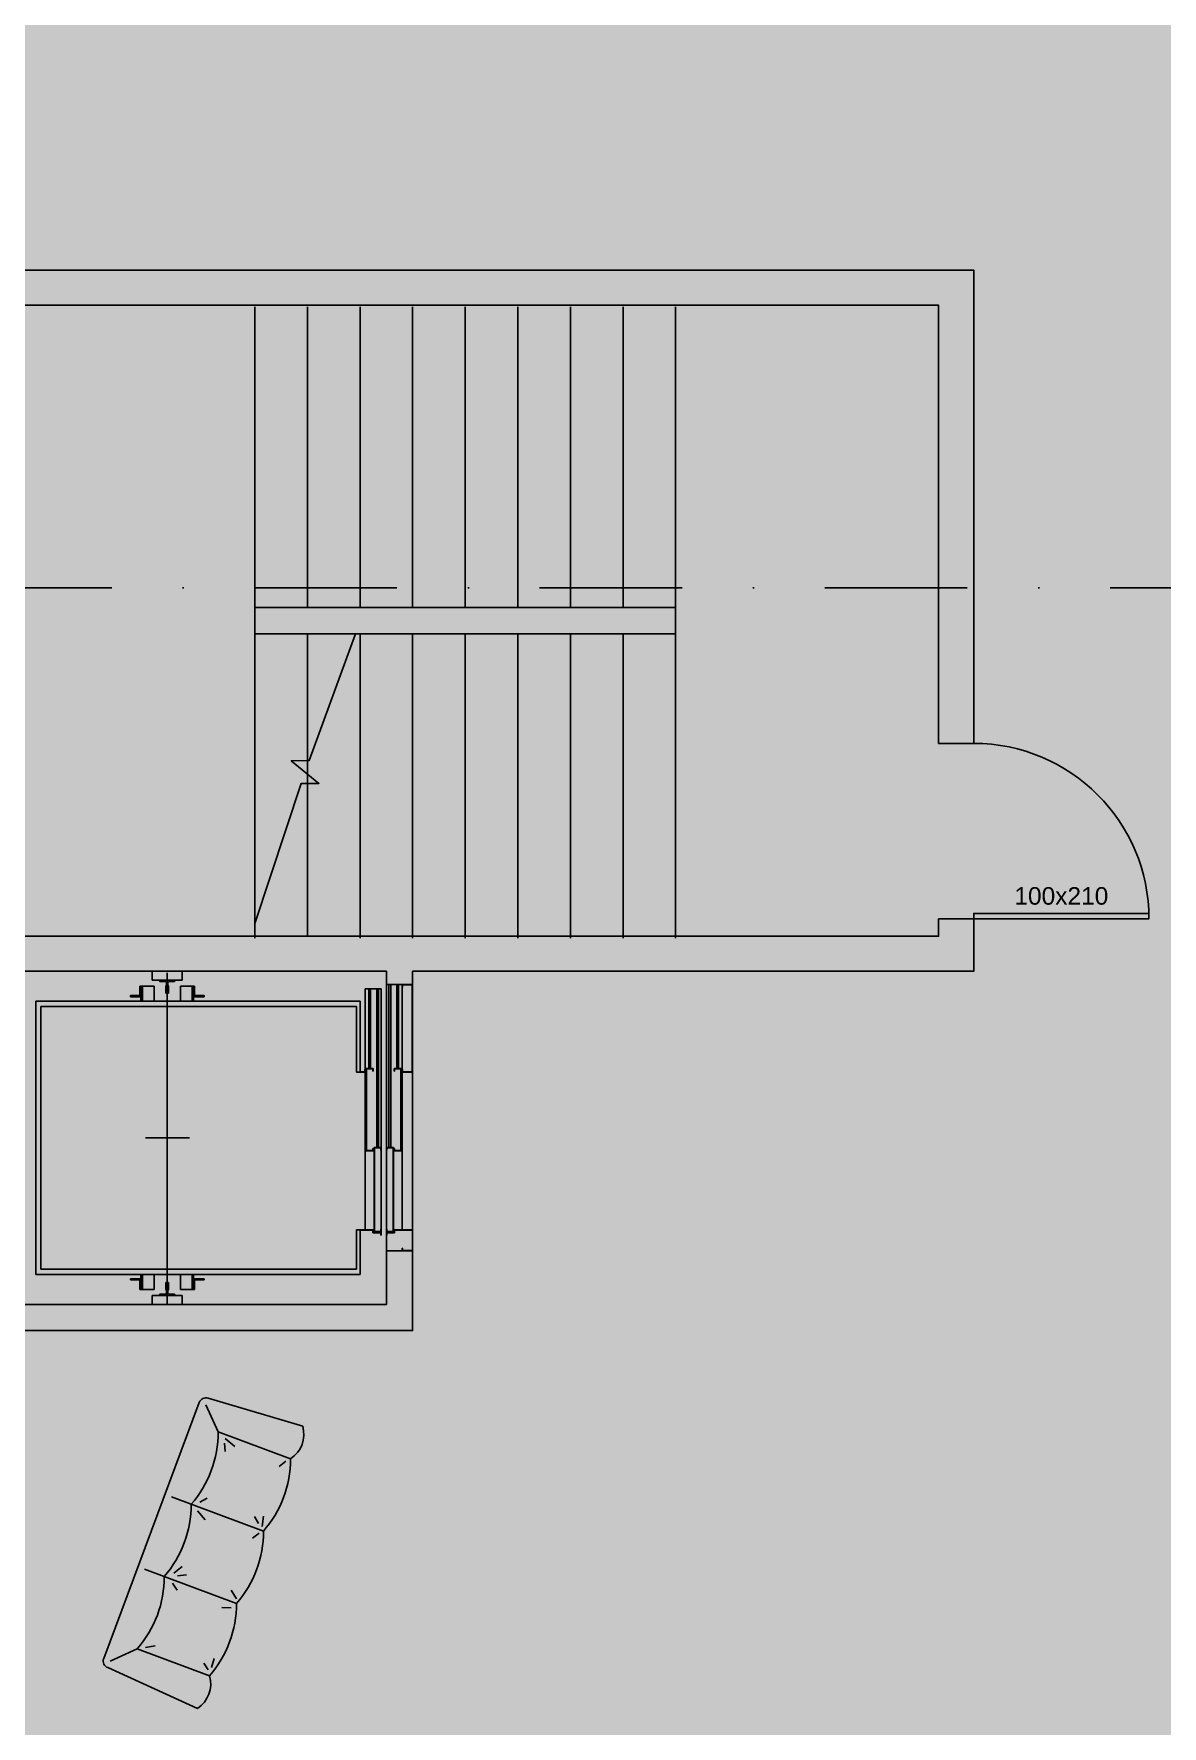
# Model space of a CAD drawing. Header units: centimetres. Extents: x 0 to 1099704, y -139216 to 99734.
# Drawn here: x 855079 to 855723, y -23635 to -22670 of the extents above; entities that cross this region are included whole.
import ezdxf
from ezdxf.enums import TextEntityAlignment as Align

# ---------------------------------------------------------------- set-up
doc = ezdxf.new("R2010")
doc.units = ezdxf.units.CM
doc.header["$LTSCALE"] = 4
for name, pattern in [('DASHDOT', [25.4, 12.7, -6.35, 0, -6.35]), ('LTYPE_4', [112.5, 56.25, -56.25]), ('LTYPE_6', [168.75, 112.5, -28.125, 0, -28.125])]:
    doc.linetypes.add(name, pattern=pattern)
for name, color, linetype in [('0.1', 1, 'Continuous'), ('0.2', 2, 'Continuous'), ('0.4', 4, 'Continuous'), ('0.6', 6, 'Continuous'), ('02-CONT', 2, 'Continuous'), ('03-CONT', 3, 'Continuous'), ('08', 8, 'Continuous'), ('B-CORTE', 4, 'DASHDOT')]:
    doc.layers.add(name, color=color, linetype=linetype)
doc.styles.add('2mm 1-50', font='arial.ttf', dxfattribs={"height": 0.1})

# ---------------------------------------------------------------- blocks, each defined once
blk = doc.blocks.new('1_00e')
blk.add_lwpolyline([(-28.40539012428269, -52.25289090163764), (-25.40539012428269, -52.25289090163764), (-25.40539012428269, 47.74710909836236), (-28.40539012428269, 47.74710909836236)], close=True)
at = {"color": 1}
blk.add_arc((-28.40539012428326, -52.25289090163764), 100, 0, 90, dxfattribs=at)

msp = doc.modelspace()

# ---------------------------------------------------------------- hatches: boundary and pattern name
at = {"layer": '0.2', "true_color": 0x000000}
h = msp.add_hatch(color=18, dxfattribs=at)
h.dxf.hatch_style = 1
h.paths.add_polyline_path([(852964.2171221967, -23179.57963985066), (852903.2171221966, -23179.57963985066), (852903.2171221966, -22985.89706756994), (852888.2171221966, -22985.89706756994), (852888.2171221966, -23194.57963985066), (852964.2171221967, -23194.57963985066)])
h.paths.add_polyline_path([(853185.2171221968, -23179.57963985066), (853130.2171221968, -23179.57963985066), (853130.2171221968, -22985.89706756994), (853115.2171221968, -22985.89706756994), (853115.2171221968, -23179.57963985066), (853054.2171221967, -23179.57963985066), (853054.2171221967, -23194.57963985066), (853130.2171221968, -23194.57963985066), (853185.2171221968, -23194.57963985066)])
h.paths.add_polyline_path([(853130.2171221968, -22819.57963985066), (853330.2171221968, -22819.57963985066), (853330.2171221968, -22829.57963985066), (853345.2171221968, -22829.57963985066), (853345.2171221968, -22819.57963985066), (853665.2171221968, -22819.57963985066), (853665.2171221968, -22804.57963985066), (853115.2171221968, -22804.57963985066), (853105.2171221968, -22804.57963985066), (853105.2171221968, -22819.57963985066), (853115.2171221968, -22819.57963985066), (853115.2171221968, -22985.89706756994), (853130.2171221968, -22985.89706756994)])
h.paths.add_polyline_path([(852903.2171221966, -22524.57963985066), (852888.2171221966, -22524.57963985066), (852888.2171221966, -22654.57963985066), (852888.2171221966, -22669.57963985066), (852903.2171221966, -22669.57963985066), (852903.2171221966, -22654.57963985066), (852993.2171221966, -22654.57963985066), (852993.2171221966, -22639.57963985066), (852903.2171221966, -22639.57963985066)])
h.paths.add_polyline_path([(852903.2171221966, -22264.57963985066), (852683.2171221966, -22264.57963985066), (852683.2171221966, -22524.57963985066), (852728.7171226043, -22524.57963985066), (852728.7171226043, -22524.57963979711), (852728.7171226043, -22513.57963985962), (852728.7171226043, -22509.57963985066), (852698.2171221966, -22509.57963985066), (852698.2171221966, -22279.57963985066), (852888.2171221966, -22279.57963985066), (852888.2171221966, -22509.57963985066), (852880.717123509, -22509.57963985066), (852880.717123509, -22524.57963985066), (852888.2171221966, -22524.57963985066), (852903.2171221966, -22524.57963985066)])
h.paths.add_polyline_path([(852933.2171221966, -22264.57963985066), (852903.2171221966, -22264.57963985066), (852903.2171221966, -22279.57963985066), (852933.2171221966, -22279.57963985066)])
h.paths.add_polyline_path([(853138.2171221966, -22279.57963985066), (853189.2171221966, -22279.57963985066), (853189.2171221966, -22264.57963985066), (853123.2171221966, -22264.57963985066), (853093.2171221966, -22264.57963985066), (853093.2171221966, -22279.57963985066), (853123.2171221966, -22279.57963985066), (853123.2171221966, -22639.57963985066), (853113.2171221966, -22639.57963985066), (853113.2171221966, -22654.57963985066), (853138.2171221966, -22654.57963985066), (853290.2171221966, -22654.57963985066), (853290.2171221966, -22639.57963985066), (853138.2171221966, -22639.57963985066), (853138.2171221966, -22339.57963985066)])
h.paths.add_polyline_path([(853435.2171221966, -22279.57963985066), (853530.2171221966, -22279.57963985066), (853530.2171221966, -22264.57963985066), (853420.2171221966, -22264.57963985066), (853369.2171221966, -22264.57963985066), (853369.2171221966, -22279.57963985066), (853420.2171221966, -22279.57963985066), (853420.2171221966, -22339.57963985066), (853420.2171221966, -22639.57963985066), (853410.2171221966, -22639.57963985066), (853410.2171221966, -22654.57963985066), (853435.2171221966, -22654.57963985066), (853445.2171221966, -22654.57963985066), (853445.2171221966, -22639.57963985066), (853435.2171221966, -22639.57963985066)])
h.paths.add_polyline_path([(854375.2171221966, -22639.57963985056), (854065.2171221966, -22639.57963985066), (854055.2171221966, -22639.57963985066), (854055.2171221966, -22629.57963985066), (854040.2171221966, -22629.57963985066), (854040.2171221966, -22639.57963985066), (853840.2171221966, -22639.57963985066), (853840.2171221966, -22279.57963985066), (853895.2171221966, -22279.57963985066), (853895.2171221966, -22264.57963985066), (853825.2171221966, -22264.57963985066), (853730.2171221966, -22264.57963985066), (853730.2171221966, -22279.57963985066), (853825.2171221966, -22279.57963985066), (853825.2171221966, -22639.57963985066), (853545.2171221966, -22639.57963985066), (853545.2171221966, -22654.57963985066), (853840.2171221966, -22654.57963985066), (854065.2171221966, -22654.57963985066), (854375.2171221966, -22654.57963985066)])
h.paths.add_polyline_path([(854055.2171221966, -22279.57963985066), (854190.2171221966, -22279.57963985066), (854190.2171221966, -22264.57963985066), (854040.2171221966, -22264.57963985066), (853985.2171221966, -22264.57963985066), (853985.2171221966, -22279.57963985066), (854040.2171221966, -22279.57963985066), (854040.2171221966, -22509.57963985066), (854055.2171221966, -22509.57963985066)], flags=17)
h.paths.add_polyline_path([(854575.2171221967, -22264.57963985066), (854505.2171221967, -22264.57963985066), (854370.2171221966, -22264.57963985066), (854370.2171221966, -22279.57963985066), (854505.2171221967, -22279.57963985066), (854505.2171221967, -22639.57963985053), (854495.2171221966, -22639.57963985053), (854495.2171221966, -22654.57963985066), (854520.2171221966, -22654.57963985066), (854745.2171221967, -22654.57963985066), (855055.2171221967, -22654.57963985066), (855055.2171221967, -22639.57963985066), (854745.2171221967, -22639.57963985066), (854735.2171221967, -22639.57963985066), (854735.2171221967, -22629.57963985066), (854720.2171221967, -22629.57963985066), (854720.2171221967, -22639.57963985066), (854520.2171221967, -22639.57963985066), (854520.2171221967, -22279.57963985066), (854575.2171221967, -22279.57963985066)])
h.paths.add_polyline_path([(854735.2171221967, -22279.57963985066), (854870.2171221967, -22279.57963985066), (854870.2171221967, -22264.57963985066), (854720.2171221967, -22264.57963985066), (854665.2171221967, -22264.57963985066), (854665.2171221967, -22279.57963985066), (854720.2171221967, -22279.57963985066), (854720.2171221967, -22509.57963985066), (854735.2171221967, -22509.57963985066)], flags=17)
h.paths.add_polyline_path([(855255.2171221967, -22264.57963985066), (855185.2171221967, -22264.57963985066), (855050.2171221967, -22264.57963985066), (855050.2171221967, -22279.57963985066), (855185.2171221967, -22279.57963985066), (855185.2171221967, -22639.57963985066), (855175.2171221967, -22639.57963985066), (855175.2171221967, -22654.57963985066), (855200.2171221967, -22654.57963985066), (855425.2171221967, -22654.57963985066), (855735.2171221967, -22654.57963985066), (855735.2171221967, -22639.57963985066), (855425.2171221967, -22639.57963985066), (855415.2171221967, -22639.57963985066), (855415.2171221967, -22629.57963985066), (855400.2171221967, -22629.57963985066), (855400.2171221967, -22639.57963985066), (855200.2171221967, -22639.57963985066), (855200.2171221967, -22279.57963985066), (855255.2171221967, -22279.57963985066)])
h.paths.add_polyline_path([(855415.2171221967, -22279.57963985066), (855550.2171221967, -22279.57963985066), (855550.2171221967, -22264.57963985066), (855400.2171221967, -22264.57963985066), (855345.2171221967, -22264.57963985066), (855345.2171221967, -22279.57963985066), (855400.2171221967, -22279.57963985066), (855400.2171221967, -22509.57963985066), (855415.2171221967, -22509.57963985066)], flags=17)
h.paths.add_polyline_path([(853480.2171221968, -23179.57967437341), (853425.2171190584, -23179.57963985065), (853345.2171221968, -23179.57963985066), (853345.2171221968, -22985.89706756994), (853330.2171221968, -22985.89706756994), (853330.2171221968, -23179.57963985066), (853275.2171221968, -23179.57963985066), (853275.2171221968, -23194.57963985066), (853345.2171221968, -23194.57963985066), (853480.2171221968, -23194.57963985066)])
h.paths.add_polyline_path([(853922.7171221968, -23179.57963985066), (853810.2171221968, -23179.57963985066), (853810.2171221968, -22985.89706756994), (853795.2171221968, -22985.89706756994), (853795.2171221968, -23179.57963985066), (853660.2171221968, -23179.57963985066), (853660.2171221968, -23194.57963985066), (853810.2171221968, -23194.57963985066), (853922.7171221968, -23194.57963985066)])
h.paths.add_polyline_path([(853810.2171221968, -22804.57963985066), (853785.2171221968, -22804.57963985066), (853785.2171221968, -22819.57963985066), (853795.2171221968, -22819.57963985066), (853795.2171221968, -22985.89706756994), (853810.2171221968, -22985.89706756994)])
h.paths.add_polyline_path([(854425.2171221968, -23179.57963985066), (854370.2171221968, -23179.57963985066), (854370.2171221968, -22985.89706756994), (854355.2171221968, -22985.89706756994), (854355.2171221968, -23179.57963985066), (854242.7171221968, -23179.57963985066), (854242.7171221968, -23194.57963985066), (854355.2171221968, -23194.57963985066), (854425.2171221968, -23194.57963985066)])
h.paths.add_polyline_path([(854370.2171221968, -22819.57963985066), (854570.2171221968, -22819.57963985066), (854570.2171221968, -22829.57963985066), (854585.2171221968, -22829.57963985066), (854585.2171221968, -22819.57963985066), (854595.2171221968, -22819.57963985066), (854905.2171221968, -22819.57963985066), (854905.2171221968, -22804.57963985066), (854595.2171221968, -22804.57963985066), (854355.2171221968, -22804.57963985066), (854355.2171221968, -22985.89706756994), (854370.2171221968, -22985.89706756994)])
h.paths.add_polyline_path([(854585.2171221968, -22985.89706756994), (854570.2171221968, -22985.89706756994), (854570.2171221968, -23179.57963985066), (854515.2171221968, -23179.57963985066), (854515.2171221968, -23194.57963985066), (854585.2171221968, -23194.57963985066), (854720.2171221968, -23194.57963985066), (854720.2171221968, -23179.57967437341), (854665.2171190584, -23179.57963985065), (854585.2171221968, -23179.57963985066)])
h.paths.add_polyline_path([(855615.2171221968, -23174.57963985069), (855595.2171221968, -23174.57963985069), (855595.2171221968, -23184.57963985069), (855055.2171221968, -23184.57963985069), (855055.2171221968, -22985.89706756994), (855035.2171221968, -22985.89706756994), (855035.2171221968, -23179.57963985066), (854900.2171221968, -23179.57963985066), (854900.2171221968, -23194.57963985066), (855035.2171221968, -23194.57963985066), (855035.2171221968, -23409.57963985069), (855035.2171221967, -23429.57963985069), (855050.2171221967, -23429.57963985071), (855050.2171221968, -23409.57963985069), (855295.2171221968, -23409.57963985069), (855295.2171221968, -23364.07963944301), (855295.2171221433, -23364.07963944301), (855284.2171222058, -23364.07963944301), (855280.2171221968, -23364.07963944301), (855280.2171221968, -23394.57963985069), (855050.2171221968, -23394.57963985069), (855050.2171221968, -23204.57963985069), (855280.2171221968, -23204.57963985069), (855280.2171221968, -23212.07963853823), (855295.2171221968, -23212.07963853823), (855295.2171221968, -23204.57963985069), (855615.2171221968, -23204.57963985069)])
h.paths.add_polyline_path([(855055.2171221968, -22824.57963985066), (855595.2171221968, -22824.57963985066), (855595.2171221968, -22985.89706756994), (855615.2171221968, -22985.89706756994), (855615.2171221968, -22804.57963985066), (855035.2171221968, -22804.57963985066), (855025.2171221968, -22804.57963985066), (855025.2171221968, -22819.57963985066), (855035.2171221968, -22819.57963985066), (855035.2171221968, -22985.89706756994), (855055.2171221968, -22985.89706756994)])
h.paths.add_polyline_path([(855615.2171221968, -22985.89706756994), (855595.2171221968, -22985.89706756994), (855595.2171221968, -23074.57963985069), (855615.2171221968, -23074.57963985069)], flags=17)
h = msp.add_hatch(color=18, dxfattribs=at)
h.dxf.hatch_style = 1
h.paths.add_polyline_path([(855445.2171221968, -22997.07963985068), (855205.2171221968, -22997.07963985068), (855205.2171221968, -23012.07963985068), (855445.2171221968, -23012.07963985068)])
at = {"layer": '0.4', "true_color": 0xf8f3ec}
h = msp.add_hatch(color=7, dxfattribs=at)
h.dxf.hatch_style = 1
h.paths.add_polyline_path([(861342.4613062439, -28259.32218729638), (861342.4613062439, -19037.77254607299), (839953.6544866126, -19037.77254607299), (839953.6544866126, -28259.32218729638)])

# ---------------------------------------------------------------- linework, layer by layer
at = {"layer": '0.1'}
for p, q in [((855205.2171221968, -23012.07963985068), (855205.2171221968, -22825.61261925347)), ((855235.2171221968, -22997.07963985068), (855235.2171221968, -22825.61261925347)), ((855265.2171221968, -22997.07963985068), (855265.2171221968, -22825.61261925347)), ((855295.2171221968, -22997.07963985068), (855295.2171221968, -22825.61261925347)), ((855325.2171221968, -22997.07963985068), (855325.2171221968, -22825.61261925347)), ((855355.2171221968, -22997.07963985068), (855355.2171221968, -22825.61261925347)), ((855385.2171221968, -22997.07963985068), (855385.2171221968, -22825.61261925347)), ((855415.2171221968, -22997.07963985068), (855415.2171221968, -22825.61261925347)), ((855445.2171221968, -23012.07963985068), (855445.2171221968, -22825.61261925347)), ((855445.2171221968, -22997.07963985068), (855205.2171221968, -22997.07963985068)), ((855205.2171221968, -23185.6126192535), (855205.2171221968, -23012.07963985068)), ((855445.2171221968, -23012.07963985068), (855205.2171221968, -23012.07963985068)), ((855235.2171221968, -23184.57963985069), (855235.2171221968, -23012.07963985068)), ((855295.2171221433, -23364.07963944301), (855295.2171221433, -23212.07963853823))]:
    msp.add_line(p, q, dxfattribs=at)
at = {"layer": '0.2'}
for p, q in [((855265.2171221968, -23185.6126192535), (855265.2171221968, -23012.07963985068)), ((855295.2171221968, -23185.6126192535), (855295.2171221968, -23012.07963985068)), ((855325.2171221968, -23185.6126192535), (855325.2171221968, -23012.07963985068)), ((855355.2171221968, -23185.6126192535), (855355.2171221968, -23012.07963985068)), ((855385.2171221968, -23185.6126192535), (855385.2171221968, -23012.07963985068)), ((855415.2171221968, -23185.6126192535), (855415.2171221968, -23012.07963985068)), ((855445.2171221968, -23185.6126192535), (855445.2171221968, -23012.07963985068)), ((855225.5099565143, -23482.72269461805), (855184.2823809761, -23467.35106441006)), ((855187.984651306, -23473.84070920583), (855188.3341461649, -23478.47526288999)), ((855188.2840179671, -23471.180483273), (855193.8738348514, -23475.68999996188)), ((855222.9386112634, -23484.10138842452), (855219.0322791173, -23487.14916437317)), ((855173.76192254, -23507.34359955369), (855178.0493936784, -23505.13089047745)), ((855172.5552142861, -23512.4373665977), (855176.8928136226, -23517.51943713811)), ((855207.3139823844, -23519.50694587606), (855204.9908777886, -23515.52245735342)), ((855209.4056305527, -23521.32625427446), (855210.2312006066, -23515.39741823322)), ((855207.6272118826, -23525.16742150113), (855203.8342977328, -23527.9110040142)), ((855158.9813462481, -23547.9145868218), (855163.8359073143, -23544.18091538758)), ((855158.269195722, -23553.53922999813), (855160.8962866217, -23557.63706170861)), ((855161.1864116202, -23549.42970390921), (855166.2361630141, -23548.88713184441)), ((855194.7022068962, -23562.61897004792), (855191.6939754725, -23557.68607089412)), ((855191.7487241055, -23567.75441750675), (855186.3178329801, -23567.46192000341)), ((855138.1674903525, -23591.03379102435), (855179.3950658905, -23606.40542123246)), ((855142.7988713747, -23590.38824176439), (855148.379445065, -23589.35062601592)), ((855178.5922626914, -23603.04078592907), (855176.1557408916, -23599.36048871721)), ((855180.4887190006, -23601.66899438691), (855181.9994166745, -23596.68856685224))]:
    msp.add_line(p, q, dxfattribs=at)
for points in [[(855232.4970611543, -23463.98288755515), (855178.6281804506, -23448.16695597593)], [(855173.4827981101, -23450.51749646047), (855118.9833819184, -23596.68799155008)], [(855184.2823809761, -23467.35106441006), (855177.2307595225, -23451.91491738835)], [(855210.1383263065, -23523.95027015614), (855157.6668665307, -23504.38637716416)], [(855194.7666960985, -23565.17784569412), (855142.2952363227, -23545.61395270238)], [(855138.1674903525, -23591.03379102435), (855122.7313433308, -23598.08541247807)], [(855121.3339224028, -23601.83337389084), (855172.4079612505, -23625.145228295)]]:
    msp.add_lwpolyline(points, dxfattribs=at)
for centre, radius, start, end in [((855177.2307595225, -23451.91491738835), 3.999999999999915, 69.55211670036067, 159.5521166941112), ((855121.6264651548, -23467.46934523527), 62.65602746566251, 318.9960714780509, 0.1081619260824272), ((855216.5103041258, -23468.6947213267), 16.66666666666674, 302.6822190607667, 16.42201434198897), ((855162.8540406929, -23482.84097544325), 62.65602746566251, 318.9960714780509, 0.1081619260824272), ((855106.2548349471, -23508.69692077348), 62.65602746566251, 318.9960714780509, 0.1081619260824272), ((855147.482410485, -23524.06855098135), 62.65602746566251, 318.9960714780509, 0.1081619260824272), ((855090.883204739, -23549.92449631146), 62.65602746566251, 318.9960714780509, 0.1081619260824272), ((855132.110780277, -23565.29612651945), 62.65602746566251, 318.9960714780509, 0.1081619260824272), ((855122.7313433308, -23598.08541247807), 3.999999999999915, 159.5521166941112, 249.5521167003606), ((855163.408308862, -23611.11725500366), 16.66666666666663, 302.6822190607667, 16.42201434198897)]:
    msp.add_arc(centre, radius, start, end, dxfattribs=at)
at = {"layer": '0.6'}
for p, q in [((855595.2171221968, -23074.57963985069), (855615.2171221968, -23074.57963985069)), ((855595.2171221968, -23174.57963985069), (855615.2171221968, -23174.57963985069)), ((855280.2171221433, -23212.07963853823), (855295.2171221433, -23212.07963853823)), ((855295.2171223009, -23212.07963853823), (855280.2171221968, -23212.07963853823)), ((855280.2171221433, -23364.07963858107), (855295.2171221433, -23364.07963858107)), ((855280.2171221968, -23364.07963858107), (855295.2171221968, -23364.07963944301))]:
    msp.add_line(p, q, dxfattribs=at)
for points in [[(855035.2171221968, -22804.57963985066), (855615.2171221968, -22804.57963985066), (855615.2171221968, -23074.57963985069)], [(855595.2171221968, -23174.57963985069), (855595.2171221968, -23184.57963985069), (855055.2171221968, -23184.57963985069), (855055.2171221968, -22824.57963985066), (855595.2171221968, -22824.57963985066), (855595.2171221968, -23074.57963985069)], [(855615.2171221968, -23174.57963985069), (855615.2171221968, -23204.57963985069), (855295.2171221968, -23204.57963985069)], [(855280.2171221968, -23204.57963985069), (855050.2171221968, -23204.57963985069)], [(855050.2171221968, -23204.57963985069), (855050.2171221968, -23394.57963985069), (855280.2171221968, -23394.57963985069), (855280.2171221968, -23364.07963858107)], [(855280.2171221968, -23212.07963853823), (855280.2171221968, -23204.57963985069)], [(855295.2171221968, -23212.07963853823), (855295.2171221968, -23204.57963985069)], [(855050.2171221968, -23409.57963985069), (855295.2171221968, -23409.57963985069), (855295.2171221968, -23364.07963944301)]]:
    msp.add_lwpolyline(points, dxfattribs=at)
at = {"layer": '03-CONT', "linetype": 'Continuous'}
msp.add_lwpolyline([(855262.6773372275, -23012.07963985069), (855236.181142063, -23084.3494515513), (855225.9907031023, -23084.4954804783), (855241.7910925575, -23097.37232695587), (855231.600653599, -23097.51835589562), (855205.2171221968, -23177.2777580539)], dxfattribs=at)
at = {"layer": '08', "color": 253}
for p, q in [((855146.717121988, -23209.5796393685), (855146.717121988, -23204.57963985069)), ((855163.7171230486, -23209.5796393685), (855163.7171230486, -23204.57963985069)), ((855139.6171223139, -23213.0796393543), (855147.7171224201, -23213.0796393543)), ((855139.6171223139, -23218.47963940985), (855139.6171223139, -23213.0796393543)), ((855140.2171223218, -23219.079639416), (855140.2171223218, -23213.0796393543)), ((855150.7171225022, -23209.5796393685), (855146.717121988, -23209.5796393685)), ((855147.7171224201, -23213.0796393543), (855147.7171224201, -23219.079639416)), ((855150.7171225022, -23209.5796393685), (855150.7171225022, -23210.02963937032)), ((855155.2171225182, -23209.5796393685), (855150.7171225022, -23209.5796393685)), ((855151.0666965034, -23210.39690237147), (855150.7171225022, -23210.02963937032)), ((855154.4175485154, -23210.56237637209), (855151.0666965034, -23210.39690237147)), ((855154.7671225166, -23212.52963937917), (855154.4171225154, -23212.87963938042)), ((855154.4171225154, -23217.07963939528), (855154.4171225154, -23212.87963938042)), ((855155.2171225182, -23217.07963939528), (855154.4171225154, -23217.07963939528)), ((855154.4175485154, -23210.56237637209), (855154.7671225166, -23210.92963937348)), ((855154.7671225166, -23212.52963937917), (855154.7671225166, -23210.92963937348)), ((855159.7171225343, -23209.5796393685), (855155.2171225182, -23209.5796393685)), ((855155.2171225182, -23217.07963939528), (855156.0171225211, -23217.07963939528)), ((855155.6671225199, -23210.92963937348), (855156.0166965211, -23210.56237637209)), ((855155.6671225199, -23212.52963937917), (855155.6671225199, -23210.92963937348)), ((855155.6671225199, -23212.52963937917), (855156.0171225211, -23212.87963938042)), ((855156.0166965211, -23210.56237637209), (855159.3675485331, -23210.39690237147)), ((855156.0171225211, -23217.07963939528), (855156.0171225211, -23212.87963938042)), ((855159.3675485331, -23210.39690237147), (855159.7171225343, -23210.02963937032)), ((855159.7171225343, -23209.5796393685), (855159.7171225343, -23210.02963937032)), ((855159.7171225343, -23209.5796393685), (855163.7171230486, -23209.5796393685)), ((855162.7171226165, -23213.0796393543), (855162.7171226165, -23219.079639416)), ((855170.8171227225, -23213.0796393543), (855162.7171226165, -23213.0796393543)), ((855170.2171227147, -23219.079639416), (855170.2171227147, -23213.0796393543)), ((855170.8171227225, -23218.47963940985), (855170.8171227225, -23213.0796393543)), ((855268.21712206, -23214.57963855313), (855277.2171221224, -23214.57963855313)), ((855268.21712206, -23352.07963937153), (855268.21712206, -23214.57963855313)), ((855270.2171220739, -23214.57963855313), (855270.2171220739, -23260.07963882391)), ((855271.2171220809, -23260.07963882391), (855271.2171220809, -23214.57963855313)), ((855274.7171221052, -23305.0796390919), (855274.7171221052, -23214.57963855313)), ((855275.717122112, -23214.57963855313), (855275.717122112, -23305.0796390919)), ((855277.2171221224, -23355.07963938946), (855277.2171221224, -23214.57963855313)), ((855280.2171221433, -23212.07963853823), (855289.2171222058, -23212.07963853823)), ((855280.2171221433, -23355.07963938946), (855280.2171221433, -23212.07963853823)), ((855280.2171221433, -23212.07963853823), (855295.2171221968, -23212.07963853823)), ((855281.7171221537, -23305.0796390919), (855281.7171221537, -23212.07963853823)), ((855282.7171221606, -23212.07963853823), (855282.7171221606, -23305.0796390919)), ((855295.2171221433, -23212.07963853823), (855284.2171222058, -23212.07963853823)), ((855286.2171221849, -23260.07963882391), (855286.2171221849, -23212.07963853823)), ((855287.2171221919, -23212.07963853823), (855287.2171221919, -23260.07963882391)), ((855289.2171222058, -23212.07963853823), (855289.2171222058, -23352.07963937153)), ((855289.2171222058, -23213.57963854731), (855289.4171222071, -23213.57963854731)), ((855289.4171222071, -23212.27963853958), (855295.017122246, -23212.27963853958)), ((855289.4171222071, -23213.57963854731), (855289.4171222071, -23212.27963853958)), ((855295.017122246, -23212.27963853958), (855295.017122246, -23261.87963883467)), ((855295.2171222473, -23262.07963883602), (855295.2171222473, -23212.07963853823)), ((855080.2171222504, -23221.57963941134), (855080.2171222504, -23377.57964029005)), ((855265.2171220897, -23221.57963941134), (855080.2171222504, -23221.57963941134)), ((855083.2171237611, -23224.57963942229), (855263.2171225826, -23224.57963942229)), ((855083.2171237611, -23374.57964027933), (855083.2171237611, -23224.57963942229)), ((855134.2171222433, -23218.47963940985), (855139.6171223139, -23218.47963940985)), ((855134.2171222433, -23219.079639416), (855134.2171222433, -23218.47963940985)), ((855134.2171222433, -23219.079639416), (855140.2171223218, -23219.079639416)), ((855140.2171224647, -23219.07963890261), (855140.2171224647, -23221.57963941134)), ((855147.7171224914, -23219.07963890261), (855147.7171224914, -23221.57963941134)), ((855162.717122545, -23219.07963890261), (855162.717122545, -23221.57963941134)), ((855176.2171227933, -23219.079639416), (855170.2171227147, -23219.079639416)), ((855170.2171225718, -23219.07963890261), (855170.2171225718, -23221.57963941134)), ((855176.2171227933, -23218.47963940985), (855170.8171227225, -23218.47963940985)), ((855176.2171227933, -23219.079639416), (855176.2171227933, -23218.47963940985)), ((855263.2171225826, -23224.57963942229), (855263.2171225826, -23262.07963821692)), ((855265.2171220897, -23261.87963871616), (855265.2171220897, -23221.57963941134)), ((855083.2171237611, -23253.64529868685), (855083.2171237611, -23253.64529868685)), ((855268.2171221004, -23262.07963821692), (855263.2171225826, -23262.07963821692)), ((855268.0171225998, -23261.87963871616), (855265.2171220897, -23261.87963871616)), ((855268.0171225998, -23260.57963821157), (855268.0171225998, -23261.87963871616)), ((855268.2171221004, -23260.57963821157), (855268.0171225998, -23260.57963821157)), ((855268.7171220635, -23260.07963882391), (855272.7171220912, -23260.07963882391)), ((855268.7171220635, -23307.07963910377), (855268.7171220635, -23260.07963882391)), ((855268.9171220649, -23260.27963882526), (855268.9171220649, -23306.87963910266)), ((855272.5171220899, -23260.27963882526), (855268.9171220649, -23260.27963882526)), ((855272.5171220899, -23261.57963883299), (855272.5171220899, -23260.27963882526)), ((855272.7171220912, -23261.57963883299), (855272.5171220899, -23261.57963883299)), ((855272.7171220912, -23260.07963882391), (855272.7171220912, -23261.57963883299)), ((855284.7171221745, -23260.07963882391), (855284.7171221745, -23261.57963883299)), ((855288.7171222023, -23260.07963882391), (855284.7171221745, -23260.07963882391)), ((855284.7171221745, -23261.57963883299), (855284.9171221759, -23261.57963883299)), ((855284.9171221759, -23260.27963882526), (855288.5171222009, -23260.27963882526)), ((855284.9171221759, -23261.57963883299), (855284.9171221759, -23260.27963882526)), ((855288.5171222009, -23260.27963882526), (855288.5171222009, -23306.87963910266)), ((855288.7171222023, -23307.07963910377), (855288.7171222023, -23260.07963882391)), ((855289.4171222071, -23260.57963882694), (855289.2171222058, -23260.57963882694)), ((855289.2171222058, -23262.07963883602), (855295.2171222473, -23262.07963883602)), ((855289.4171222071, -23261.87963883467), (855289.4171222071, -23260.57963882694)), ((855295.017122246, -23261.87963883467), (855289.4171222071, -23261.87963883467)), ((855268.7171220635, -23307.07963910377), (855272.7171220912, -23307.07963910377)), ((855272.5171220899, -23306.87963910266), (855268.9171220649, -23306.87963910266)), ((855272.5171220899, -23305.57963909493), (855272.5171220899, -23306.87963910266)), ((855272.7171220912, -23305.57963909493), (855272.5171220899, -23305.57963909493)), ((855272.7171220912, -23307.07963910377), (855272.7171220912, -23305.57963909493)), ((855273.2171220947, -23305.0796390919), (855277.2171221224, -23305.0796390919)), ((855273.2171220947, -23353.2796393787), (855273.2171220947, -23305.0796390919)), ((855273.417122096, -23305.27963909302), (855273.417122096, -23353.07963937758)), ((855277.0171221211, -23305.27963909302), (855273.417122096, -23305.27963909302)), ((855277.0171221211, -23306.57963910075), (855277.0171221211, -23305.27963909302)), ((855277.2171221224, -23306.57963910075), (855277.0171221211, -23306.57963910075)), ((855284.2171221711, -23305.0796390919), (855280.2171221433, -23305.0796390919)), ((855280.2171221433, -23306.57963910075), (855280.4171221447, -23306.57963910075)), ((855280.4171221447, -23305.27963909302), (855284.0171221696, -23305.27963909302)), ((855280.4171221447, -23306.57963910075), (855280.4171221447, -23305.27963909302)), ((855284.0171221696, -23305.27963909302), (855284.0171221696, -23353.07963937758)), ((855284.2171221711, -23353.2796393787), (855284.2171221711, -23305.0796390919)), ((855284.7171221745, -23305.57963909493), (855284.9171221759, -23305.57963909493)), ((855284.7171221745, -23307.07963910377), (855284.7171221745, -23305.57963909493)), ((855288.7171222023, -23307.07963910377), (855284.7171221745, -23307.07963910377)), ((855284.9171221759, -23305.57963909493), (855284.9171221759, -23306.87963910266)), ((855284.9171221759, -23306.87963910266), (855288.5171222009, -23306.87963910266)), ((855263.2171225826, -23374.57964027933), (855263.2171225826, -23352.07964003836)), ((855268.2171221004, -23352.07964003836), (855263.2171225826, -23352.07964003836)), ((855265.2171220897, -23352.27963953912), (855268.2171221004, -23352.27963953912)), ((855265.2171220897, -23377.57964029005), (855265.2171220897, -23352.27963953912)), ((855272.7171220912, -23352.07963937153), (855268.21712206, -23352.07963937153)), ((855272.5171220899, -23352.27963937288), (855268.21712206, -23352.27963937288)), ((855272.5171220899, -23353.77963938173), (855272.5171220899, -23352.27963937288)), ((855272.7171220912, -23352.07963937153), (855272.7171220912, -23353.57963938061)), ((855273.417122096, -23353.07963937758), (855277.0171221211, -23353.07963937758)), ((855277.0171221211, -23351.77963936985), (855277.2171221224, -23351.77963936985)), ((855277.0171221211, -23353.07963937758), (855277.0171221211, -23351.77963936985)), ((855280.4171221447, -23351.77963936985), (855280.2171221433, -23351.77963936985)), ((855280.4171221447, -23353.07963937758), (855280.4171221447, -23351.77963936985)), ((855284.0171221696, -23353.07963937758), (855280.4171221447, -23353.07963937758)), ((855295.2171222473, -23352.07963937153), (855284.7171221745, -23352.07963937153)), ((855284.7171221745, -23352.07963937153), (855284.7171221745, -23353.57963938061)), ((855284.9171221759, -23352.27963937288), (855295.017122246, -23352.27963937288)), ((855284.9171221759, -23353.77963938173), (855284.9171221759, -23352.27963937288)), ((855277.0171221211, -23353.77963938173), (855272.5171220899, -23353.77963938173)), ((855272.7171220912, -23353.57963938061), (855277.2171221224, -23353.57963938061)), ((855277.2171221224, -23353.2796393787), (855273.2171220947, -23353.2796393787)), ((855277.0171221211, -23355.07963938946), (855277.0171221211, -23353.77963938173)), ((855277.2171221224, -23355.07963938946), (855277.0171221211, -23355.07963938946)), ((855280.2171221433, -23353.2796393787), (855284.2171221711, -23353.2796393787)), ((855284.7171221745, -23353.57963938061), (855280.2171221433, -23353.57963938061)), ((855280.2171221433, -23364.07963944301), (855280.2171221433, -23355.07963938946)), ((855280.2171221433, -23355.07963938946), (855280.4171221447, -23355.07963938946)), ((855280.4171221447, -23353.77963938173), (855284.9171221759, -23353.77963938173)), ((855280.4171221447, -23355.07963938946), (855280.4171221447, -23353.77963938173)), ((855289.2171222058, -23362.57963943416), (855289.4171222071, -23362.57963943416)), ((855289.2171222058, -23364.07963944301), (855289.2171222058, -23362.57963943416)), ((855289.4171222071, -23362.57963943416), (855289.4171222071, -23363.87963944189)), ((855289.2171222058, -23364.07963944301), (855280.2171221433, -23364.07963944301)), ((855295.2171221968, -23364.07963858107), (855280.2171221433, -23364.07963858107)), ((855295.2171221433, -23364.07963944301), (855284.2171222058, -23364.07963944301)), ((855289.4171222071, -23363.87963944189), (855295.017122246, -23363.87963944189)), ((855080.2171222504, -23377.57964029005), (855265.2171220897, -23377.57964029005)), ((855263.2171225826, -23374.57964027933), (855083.2171237611, -23374.57964027933)), ((855134.2171222433, -23380.07964028562), (855134.2171222433, -23380.67964029177)), ((855134.2171222433, -23380.07964028562), (855140.2171223218, -23380.07964028562)), ((855134.2171222433, -23380.67964029177), (855139.6171223139, -23380.67964029177)), ((855139.6171223139, -23380.67964029177), (855139.6171223139, -23386.07964034732)), ((855140.2171224647, -23380.07964079901), (855140.2171224647, -23377.57964029005)), ((855140.2171223218, -23380.07964028562), (855140.2171223218, -23386.07964034732)), ((855147.7171224914, -23380.07964079901), (855147.7171224914, -23377.57964029005)), ((855147.7171224201, -23386.07964034732), (855147.7171224201, -23380.07964028562)), ((855154.4171225154, -23382.07964030611), (855154.4171225154, -23386.2796403212)), ((855155.2171225182, -23382.07964030611), (855154.4171225154, -23382.07964030611)), ((855155.2171225182, -23382.07964030611), (855156.0171225211, -23382.07964030611)), ((855156.0171225211, -23382.07964030611), (855156.0171225211, -23386.2796403212)), ((855162.717122545, -23380.07964079901), (855162.717122545, -23377.57964029005)), ((855162.7171226165, -23386.07964034732), (855162.7171226165, -23380.07964028562)), ((855170.2171225718, -23380.07964079901), (855170.2171225718, -23377.57964029005)), ((855170.2171227147, -23380.07964028562), (855170.2171227147, -23386.07964034732)), ((855176.2171227933, -23380.07964028562), (855170.2171227147, -23380.07964028562)), ((855170.8171227225, -23380.67964029177), (855170.8171227225, -23386.07964034732)), ((855176.2171227933, -23380.67964029177), (855170.8171227225, -23380.67964029177)), ((855176.2171227933, -23380.07964028562), (855176.2171227933, -23380.67964029177)), ((855139.6171223139, -23386.07964034732), (855147.7171224201, -23386.07964034732)), ((855146.717121988, -23389.57964033289), (855146.717121988, -23394.57963985069)), ((855150.7171225022, -23389.57964033289), (855146.717121988, -23389.57964033289)), ((855151.0666965034, -23388.76237732991), (855150.7171225022, -23389.1296403313)), ((855150.7171225022, -23389.57964033289), (855150.7171225022, -23389.1296403313)), ((855150.7171225022, -23389.57964033289), (855155.2171225182, -23389.57964033289)), ((855154.4175485154, -23388.59690332929), (855151.0666965034, -23388.76237732991)), ((855154.7671225166, -23386.62964032246), (855154.4171225154, -23386.2796403212)), ((855154.7671225166, -23388.22964032814), (855154.4175485154, -23388.59690332929)), ((855154.7671225166, -23386.62964032246), (855154.7671225166, -23388.22964032814)), ((855155.2171225182, -23389.57964033289), (855159.7171225343, -23389.57964033289)), ((855155.6671225199, -23386.62964032246), (855156.0171225211, -23386.2796403212)), ((855155.6671225199, -23386.62964032246), (855155.6671225199, -23388.22964032814)), ((855156.0166965211, -23388.59690332929), (855155.6671225199, -23388.22964032814)), ((855156.0166965211, -23388.59690332929), (855159.3675485331, -23388.76237732991)), ((855159.3675485331, -23388.76237732991), (855159.7171225343, -23389.1296403313)), ((855159.7171225343, -23389.57964033289), (855159.7171225343, -23389.1296403313)), ((855159.7171225343, -23389.57964033289), (855163.7171230486, -23389.57964033289)), ((855170.8171227225, -23386.07964034732), (855162.7171226165, -23386.07964034732)), ((855163.7171230486, -23389.57964033289), (855163.7171230486, -23394.57963985069))]:
    msp.add_line(p, q, dxfattribs=at)
at = {"layer": '08', "color": 253, "linetype": 'LTYPE_6'}
for p, q in [((855155.2171225182, -23394.57963985069), (855155.2171225182, -23205.55022551496)), ((855168.008633564, -23299.57963985069), (855142.7789844738, -23299.57963985069))]:
    msp.add_line(p, q, dxfattribs=at)
at = {"layer": '08', "color": 253, "linetype": 'LTYPE_4'}
for p, q in [((855141.067122333, -23213.0796393543), (855141.067122333, -23219.079639416)), ((855169.3671227036, -23213.0796393543), (855169.3671227036, -23219.079639416)), ((855141.0671229677, -23219.07963890261), (855141.0671229677, -23221.57963941134)), ((855169.3671220688, -23219.07963890261), (855169.3671220688, -23221.57963941134)), ((855141.067122333, -23386.07964034732), (855141.067122333, -23380.07964028562)), ((855141.0671229677, -23380.07964079901), (855141.0671229677, -23377.57964029005)), ((855169.3671220688, -23380.07964079901), (855169.3671220688, -23377.57964029005)), ((855169.3671227036, -23386.07964034732), (855169.3671227036, -23380.07964028562))]:
    msp.add_line(p, q, dxfattribs=at)
at = {"layer": 'B-CORTE', "ltscale": 1.6}
msp.add_line((857238.1950367528, -22985.89706756994), (843929.8498644122, -22985.89706756994), dxfattribs=at)

# ---------------------------------------------------------------- block references
at = {"layer": '02-CONT', "xscale": -1, "rotation": 270}
msp.add_blockref('1_00e', (855667.4700130984, -23146.17424972641), dxfattribs=at)

# ---------------------------------------------------------------- texts
at = {"layer": '02-CONT', "style": '2mm 1-50'}
msp.add_text('100x210', height=10, dxfattribs=at).set_placement((855665.2171221968, -23161.57963985069), align=Align.MIDDLE_CENTER)

doc.saveas('drawing.dxf')
